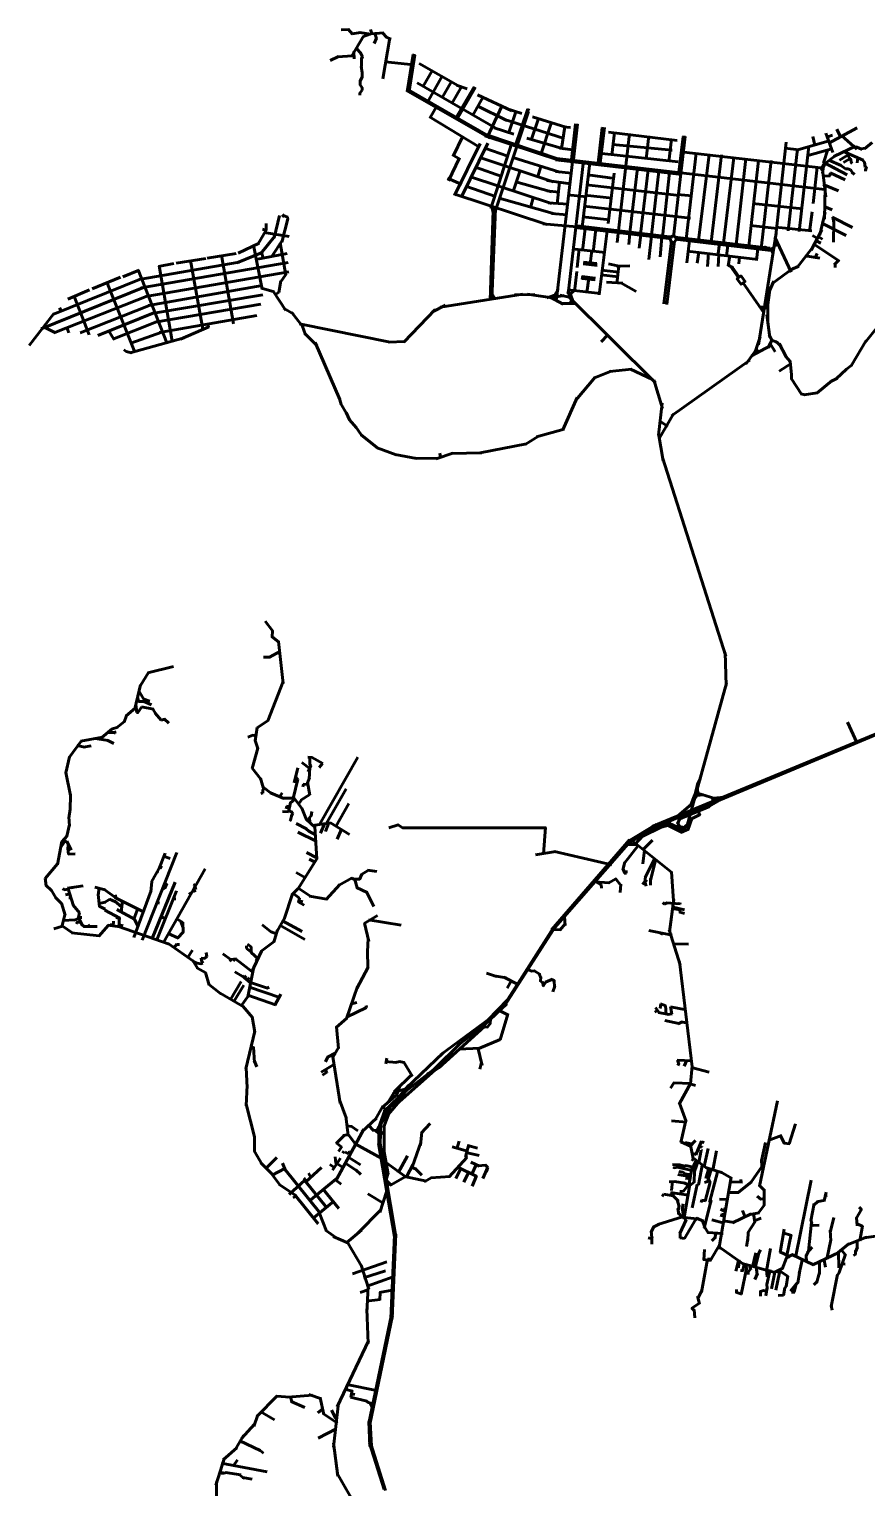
# Model space of a CAD drawing. Header units: inches. Extents: x 723419 to 759401, y 6910722 to 6968430.
# Drawn here: x 743041 to 749036, y 6952862 to 6963301 of the extents above; entities that cross this region are included whole.
import ezdxf

# ---------------------------------------------------------------- set-up
doc = ezdxf.new("R2010")
doc.units = ezdxf.units.IN
doc.header["$MEASUREMENT"] = 0
doc.layers.add('Linhas Axiais - Florianopolis', color=6, linetype='Continuous', lineweight=60)

msp = doc.modelspace()

# ---------------------------------------------------------------- linework, layer by layer
at = {"layer": 'Linhas Axiais - Florianopolis', "linetype": 'Continuous', "lineweight": 60}
for p, q in [((745327, 6963300), (745275, 6963296)), ((745324, 6963301), (745356, 6963266)), ((745347, 6963107), (745434, 6963252)), ((745353, 6963267), (745412, 6963277)), ((745405, 6963277), (745487, 6963265)), ((745433, 6963250), (745487, 6963267)), ((745484, 6963298), (745495, 6963266)), ((745485, 6963267), (745579, 6963276)), ((745516, 6963271), (745527, 6963234)), ((745571, 6963276), (745600, 6963241)), ((745414, 6963130), (745381, 6963165)), ((745510, 6963200), (745528, 6963237)), ((745572, 6962947), (745623, 6963240)), ((745596, 6963244), (745632, 6963230)), ((745196, 6963078), (745256, 6963105)), ((745251, 6963104), (745353, 6963110)), ((745365, 6963141), (745368, 6963089)), ((745427, 6963104), (745413, 6963132)), ((745420, 6963092), (745419, 6963034)), ((745420, 6963090), (745427, 6963105)), ((745590, 6963067), (745794, 6963047)), ((745790, 6963120), (745747, 6962854)), ((745802, 6963118), (745760, 6962858)), ((745784, 6963117), (745806, 6963111)), ((745832, 6963056), (746125, 6962889)), ((745410, 6962932), (745424, 6962957)), ((745418, 6963037), (745425, 6962989)), ((745424, 6962955), (745425, 6962993)), ((745761, 6962975), (745783, 6962971)), ((745859, 6962889), (745927, 6963008)), ((746000, 6962969), (745889, 6962774)), ((745407, 6962829), (745408, 6962847)), ((745408, 6962843), (745424, 6962865)), ((745410, 6962901), (745410, 6962934)), ((745425, 6962881), (745410, 6962903)), ((745424, 6962864), (745424, 6962884)), ((745742, 6962863), (746338, 6962522)), ((746341, 6962532), (745755, 6962868)), ((745817, 6962918), (746393, 6962586)), ((746064, 6962927), (745994, 6962807)), ((746138, 6962894), (746067, 6962770)), ((746091, 6962657), (746225, 6962889)), ((746099, 6962901), (746175, 6962875)), ((746236, 6962886), (746100, 6962650)), ((746214, 6962882), (746235, 6962871)), ((746249, 6962832), (746496, 6962718)), ((745962, 6962756), (745909, 6962664)), ((746174, 6962812), (746195, 6962800)), ((746291, 6962817), (746213, 6962681)), ((746248, 6962753), (746459, 6962647)), ((746426, 6962756), (746320, 6962526)), ((746567, 6962699), (746455, 6962734)), ((746610, 6962731), (746518, 6962458)), ((745906, 6962673), (746265, 6962458)), ((746615, 6962712), (746375, 6961990)), ((746437, 6962657), (746870, 6962518)), ((746472, 6962556), (746527, 6962717)), ((746605, 6962727), (746622, 6962720)), ((746686, 6962663), (746633, 6962506)), ((746643, 6962673), (746882, 6962599)), ((746780, 6962635), (746701, 6962398)), ((746920, 6962347), (746952, 6962625)), ((746075, 6962393), (746146, 6962536)), ((746303, 6962537), (746839, 6962361)), ((746839, 6962369), (746309, 6962547)), ((746368, 6962596), (746511, 6962551)), ((746544, 6962546), (746563, 6962539)), ((746603, 6962521), (746866, 6962444)), ((746874, 6962604), (746851, 6962444)), ((746915, 6962597), (746863, 6962602)), ((746934, 6962346), (746966, 6962621)), ((746937, 6962535), (746960, 6962532)), ((746946, 6962617), (746970, 6962615)), ((747142, 6962598), (747111, 6962323)), ((747158, 6962597), (747126, 6962323)), ((747162, 6962589), (747138, 6962593)), ((747188, 6962564), (747678, 6962504)), ((747231, 6962562), (747211, 6962399)), ((747337, 6962554), (747249, 6961775)), ((747475, 6962538), (747456, 6962373)), ((747653, 6961816), (747736, 6962533)), ((747722, 6962534), (747689, 6962260)), ((747739, 6962528), (747716, 6962530)), ((748650, 6962533), (748664, 6962471)), ((748742, 6962558), (748794, 6962418)), ((748790, 6962543), (748750, 6962528)), ((748968, 6962595), (748765, 6962486)), ((748821, 6962585), (748850, 6962526)), ((748857, 6962538), (748964, 6962442)), ((746269, 6962483), (746086, 6962111)), ((746133, 6962097), (746323, 6962485)), ((746303, 6962451), (746467, 6962392)), ((746495, 6962489), (746345, 6962017)), ((746839, 6962450), (746951, 6962435)), ((747117, 6962415), (747685, 6962353)), ((747154, 6962509), (747129, 6962512)), ((747216, 6962477), (747642, 6962435)), ((747639, 6962514), (747619, 6962351)), ((747706, 6962423), (748729, 6962306)), ((747815, 6962414), (747744, 6961799)), ((748460, 6962492), (748377, 6961763)), ((748550, 6962439), (748451, 6962451)), ((748540, 6962446), (748474, 6961859)), ((748542, 6962438), (748766, 6962503)), ((748621, 6962464), (748552, 6961854)), ((748785, 6962446), (748608, 6962394)), ((748757, 6962440), (748726, 6962345)), ((748800, 6962391), (748956, 6962465)), ((748870, 6962427), (749011, 6962363)), ((748927, 6962456), (748970, 6962457)), ((748960, 6962460), (749003, 6962441)), ((748991, 6962444), (749028, 6962449)), ((749075, 6962491), (749020, 6962445)), ((746042, 6962216), (746120, 6962380)), ((746072, 6962402), (746124, 6962371)), ((746235, 6962314), (746423, 6962248)), ((746266, 6962382), (746791, 6962209)), ((746502, 6962383), (746840, 6962277)), ((746680, 6962237), (746706, 6962327)), ((748735, 6962154), (746799, 6962378)), ((747709, 6962262), (746809, 6962367)), ((746931, 6962373), (746815, 6961369)), ((747009, 6962358), (746899, 6961407)), ((747053, 6962346), (746998, 6961884)), ((747831, 6961790), (747908, 6962404)), ((747995, 6962403), (747922, 6961778)), ((748011, 6961769), (748084, 6962382)), ((748102, 6961757), (748170, 6962377)), ((748261, 6962361), (748192, 6961748)), ((748352, 6962361), (748280, 6961729)), ((748651, 6962055), (748681, 6962315)), ((748703, 6962311), (748720, 6962292)), ((748733, 6962339), (748710, 6962307)), ((748719, 6962325), (748822, 6962405)), ((748720, 6962268), (748727, 6962322)), ((748741, 6962344), (748722, 6962309)), ((748723, 6962349), (748895, 6962260)), ((748764, 6962364), (748852, 6962326)), ((748796, 6962323), (748790, 6962309)), ((748841, 6962363), (748915, 6962409)), ((748847, 6962329), (748884, 6962301)), ((748869, 6962348), (748921, 6962378)), ((748897, 6962400), (748920, 6962372)), ((748919, 6962375), (748927, 6962342)), ((748926, 6962346), (748932, 6962339)), ((748973, 6962382), (748967, 6962344)), ((749006, 6962367), (749021, 6962344)), ((749019, 6962349), (749024, 6962315)), ((749020, 6962330), (749034, 6962309)), ((749033, 6962316), (749026, 6962291)), ((746036, 6962236), (746138, 6962191)), ((746200, 6962244), (746779, 6962055)), ((746505, 6962140), (746555, 6962289)), ((746523, 6962210), (746780, 6962138)), ((746745, 6962219), (746915, 6962195)), ((746809, 6962283), (746924, 6962271)), ((746837, 6962210), (746819, 6962048)), ((747039, 6962259), (747232, 6962233)), ((747185, 6961911), (747227, 6962270)), ((747395, 6962306), (747341, 6961846)), ((747471, 6962295), (747417, 6961835)), ((747548, 6962286), (747495, 6961828)), ((747625, 6962276), (747575, 6961814)), ((748719, 6962298), (748744, 6962102)), ((748722, 6962250), (748773, 6962252)), ((748777, 6962273), (748768, 6962250)), ((748882, 6962224), (748773, 6962273)), ((748903, 6962302), (748883, 6962301)), ((748920, 6962294), (748901, 6962302)), ((748919, 6962296), (748933, 6962274)), ((748948, 6962262), (748930, 6962277)), ((749027, 6962301), (749027, 6962285)), ((746080, 6962122), (746747, 6961903)), ((746166, 6962177), (746378, 6962104)), ((746628, 6962023), (746650, 6962103)), ((746832, 6962136), (746746, 6962145)), ((746896, 6962116), (747031, 6962101)), ((747214, 6962092), (747018, 6962113)), ((747030, 6962187), (747694, 6962110)), ((747681, 6962119), (747785, 6962108)), ((748724, 6962190), (748834, 6962144)), ((748739, 6962174), (748734, 6961941)), ((746340, 6961361), (746363, 6962007)), ((746349, 6962039), (746368, 6961958)), ((746353, 6961364), (746379, 6962019)), ((746406, 6962091), (746802, 6961979)), ((746755, 6962059), (746899, 6962050)), ((747010, 6962034), (747774, 6961950)), ((748220, 6962054), (748575, 6962015)), ((748732, 6962032), (748788, 6962008)), ((744738, 6961911), (744738, 6961862)), ((744833, 6961967), (744795, 6961809)), ((744893, 6961945), (744850, 6961777)), ((744868, 6961976), (744853, 6961958)), ((744858, 6961967), (744892, 6961957)), ((744890, 6961959), (744893, 6961940)), ((746717, 6961909), (746960, 6961887)), ((746779, 6961983), (746892, 6961973)), ((747646, 6961814), (746947, 6961897)), ((747023, 6961895), (747001, 6961714)), ((747004, 6961959), (747194, 6961938)), ((748204, 6961896), (748394, 6961874)), ((748644, 6961993), (748627, 6961851)), ((748739, 6961991), (748701, 6961830)), ((748889, 6961825), (748714, 6961913)), ((748788, 6961957), (748933, 6961883)), ((748792, 6961958), (748801, 6961919)), ((748798, 6961776), (748799, 6961928)), ((744680, 6961765), (744739, 6961867)), ((744800, 6961820), (744700, 6961695)), ((744710, 6961871), (744737, 6961860)), ((744723, 6961847), (744901, 6961818)), ((744858, 6961799), (744775, 6961673)), ((746944, 6961882), (747638, 6961802)), ((747097, 6961871), (747078, 6961706)), ((747179, 6961859), (747121, 6961399)), ((747332, 6961760), (747341, 6961842)), ((747406, 6961733), (747418, 6961831)), ((747446, 6961843), (747443, 6961819)), ((747475, 6961654), (747495, 6961822)), ((747556, 6961672), (747570, 6961813)), ((747626, 6961800), (747638, 6961818)), ((747627, 6961805), (747639, 6961774)), ((747628, 6961812), (747658, 6961825)), ((747652, 6961826), (747672, 6961808)), ((747656, 6961773), (747674, 6961799)), ((747662, 6961798), (748369, 6961715)), ((747663, 6961812), (748344, 6961735)), ((747667, 6961818), (747673, 6961791)), ((747766, 6961789), (747748, 6961630)), ((747871, 6961792), (747869, 6961770)), ((748388, 6961841), (748260, 6961042)), ((748377, 6961812), (748495, 6961563)), ((748642, 6961858), (748383, 6961885)), ((748714, 6961865), (748639, 6961721)), ((748648, 6961826), (748687, 6961802)), ((748672, 6961790), (748706, 6961771)), ((748718, 6961799), (748686, 6961818)), ((744316, 6961663), (744522, 6961697)), ((744418, 6961685), (744503, 6961192)), ((744709, 6961702), (744528, 6961629)), ((744536, 6961698), (744687, 6961770)), ((744647, 6961755), (744709, 6961441)), ((744888, 6961695), (744663, 6961654)), ((744705, 6961709), (744715, 6961661)), ((744838, 6961773), (744878, 6961542)), ((746927, 6961730), (747164, 6961702)), ((746962, 6961596), (746978, 6961732)), ((747069, 6961717), (747057, 6961623)), ((747638, 6961786), (747584, 6961335)), ((747659, 6961784), (747604, 6961330)), ((747634, 6961778), (747663, 6961775)), ((747752, 6961712), (748255, 6961652)), ((747834, 6961706), (747823, 6961626)), ((747904, 6961700), (747895, 6961602)), ((747969, 6961680), (747981, 6961764)), ((747978, 6961690), (747972, 6961604)), ((748033, 6961674), (748041, 6961757)), ((748141, 6961762), (748138, 6961738)), ((748246, 6961646), (748257, 6961732)), ((748305, 6961743), (748375, 6961716)), ((748320, 6961742), (748316, 6961716)), ((748347, 6961724), (748377, 6961746)), ((748348, 6961722), (748366, 6961696)), ((748371, 6961754), (748406, 6961759)), ((748659, 6961754), (748536, 6961594)), ((748656, 6961763), (748841, 6961641)), ((748681, 6961696), (748665, 6961662)), ((743821, 6961580), (744027, 6961057)), ((744545, 6961634), (743829, 6961511)), ((744895, 6961631), (743842, 6961450)), ((744077, 6961624), (743967, 6961603)), ((743972, 6961608), (744064, 6961068)), ((744092, 6961626), (744306, 6961660)), ((744195, 6961647), (744283, 6961155)), ((747006, 6961623), (747107, 6961611)), ((747009, 6961634), (747104, 6961624)), ((747019, 6961639), (747017, 6961615)), ((747096, 6961629), (747093, 6961605)), ((747187, 6961623), (747274, 6961602)), ((747341, 6961608), (747245, 6961605)), ((747262, 6961611), (747246, 6961480)), ((748044, 6961612), (748079, 6961593)), ((748056, 6961682), (748045, 6961606)), ((748119, 6961520), (748059, 6961607)), ((748126, 6961525), (748070, 6961602)), ((748125, 6961672), (748121, 6961622)), ((748509, 6961590), (748357, 6961480)), ((748491, 6961580), (748550, 6961605)), ((748700, 6961663), (748594, 6961680)), ((748837, 6961649), (748803, 6961614)), ((748809, 6961624), (748809, 6961595)), ((743211, 6961260), (743842, 6961514)), ((743695, 6961527), (743491, 6961444)), ((743596, 6961491), (743798, 6960991)), ((743711, 6961530), (743828, 6961576)), ((744900, 6961565), (743876, 6961389)), ((744843, 6961500), (744828, 6961417)), ((744878, 6961545), (744839, 6961492)), ((746961, 6961566), (746944, 6961421)), ((746996, 6961517), (747089, 6961507)), ((746997, 6961532), (747089, 6961520)), ((747000, 6961510), (747004, 6961537)), ((747033, 6961416), (747047, 6961519)), ((747082, 6961500), (747085, 6961528)), ((747133, 6961543), (747259, 6961530)), ((747137, 6961577), (747261, 6961562)), ((747173, 6961490), (747289, 6961483)), ((747386, 6961425), (747275, 6961487)), ((747605, 6961572), (747641, 6961565)), ((748095, 6961550), (748105, 6961558)), ((748104, 6961513), (748139, 6961538)), ((748106, 6961518), (748140, 6961471)), ((748134, 6961538), (748168, 6961490)), ((748134, 6961473), (748167, 6961497)), ((748148, 6961488), (748301, 6961268)), ((748337, 6961424), (748370, 6961497)), ((743126, 6961157), (743863, 6961455)), ((743226, 6961130), (743890, 6961393)), ((743472, 6961437), (743319, 6961368)), ((743361, 6961396), (743471, 6961114)), ((744709, 6961468), (743895, 6961324)), ((744714, 6961399), (743920, 6961267)), ((744794, 6961422), (744704, 6961447)), ((744788, 6961427), (744878, 6961288)), ((744829, 6961419), (744801, 6961401)), ((745984, 6961313), (746575, 6961406)), ((746336, 6961409), (746361, 6961409)), ((746351, 6961415), (746377, 6961368)), ((746514, 6961401), (746661, 6961403)), ((746785, 6961379), (746606, 6961406)), ((746815, 6961402), (746747, 6961378)), ((746768, 6961378), (746871, 6961396)), ((746771, 6961384), (746863, 6961333)), ((746796, 6961389), (746830, 6961442)), ((746840, 6961397), (746909, 6961383)), ((747130, 6961410), (746896, 6961436)), ((746896, 6961423), (746919, 6961365)), ((746896, 6961392), (747524, 6960771)), ((746943, 6961433), (746909, 6961399)), ((746914, 6961411), (746938, 6961344)), ((748323, 6961296), (748344, 6961455)), ((743041, 6961037), (743221, 6961269)), ((743259, 6961306), (743273, 6961282)), ((743405, 6961129), (743906, 6961327)), ((743533, 6961110), (743934, 6961271)), ((744699, 6961334), (743942, 6961204)), ((744862, 6961304), (744935, 6961262)), ((744919, 6961275), (745002, 6961168)), ((745948, 6961296), (745723, 6961062)), ((745927, 6961279), (746020, 6961326)), ((746850, 6961337), (746955, 6961338)), ((746907, 6961333), (746927, 6961366)), ((747579, 6961352), (747615, 6961348)), ((748268, 6961312), (748334, 6961312)), ((748327, 6961193), (748327, 6961355)), ((743149, 6961169), (743229, 6961129)), ((743310, 6961167), (743324, 6961129)), ((743641, 6961084), (743953, 6961207)), ((744671, 6961253), (743974, 6961130)), ((744125, 6961084), (744327, 6961170)), ((744320, 6961197), (744325, 6961166)), ((745624, 6961061), (744977, 6961192)), ((744995, 6961181), (745018, 6961114)), ((748343, 6961095), (748320, 6961260)), ((749021, 6961057), (749182, 6961256)), ((743608, 6961144), (743647, 6961082)), ((743764, 6960986), (744151, 6961093)), ((743768, 6961054), (743991, 6961134)), ((745012, 6961125), (745103, 6961034)), ((745264, 6960650), (745088, 6961058)), ((745733, 6961067), (745610, 6961062)), ((747136, 6961063), (747180, 6961111)), ((748234, 6960986), (748273, 6961099)), ((748358, 6961080), (748331, 6961020)), ((748337, 6961115), (748358, 6961070)), ((748381, 6960993), (748339, 6961059)), ((748350, 6961078), (748399, 6961059)), ((748386, 6961067), (748423, 6961033)), ((748925, 6960893), (749031, 6961073)), ((743719, 6961007), (743740, 6960992)), ((743736, 6960994), (743773, 6960986)), ((748170, 6960903), (748244, 6961007)), ((748345, 6961035), (748210, 6960963)), ((748241, 6961019), (748264, 6960987)), ((748409, 6961051), (748459, 6960956)), ((748455, 6960962), (748490, 6960921)), ((747086, 6960807), (747206, 6960854)), ((747195, 6960851), (747355, 6960868)), ((747344, 6960869), (747503, 6960795)), ((747638, 6960535), (748199, 6960933)), ((748410, 6960854), (748494, 6960908)), ((748488, 6960925), (748497, 6960827)), ((748816, 6960798), (748891, 6960869)), ((748931, 6960899), (748881, 6960860)), ((746953, 6960646), (747092, 6960811)), ((747513, 6960791), (747573, 6960586)), ((748496, 6960798), (748568, 6960689)), ((748497, 6960834), (748497, 6960794)), ((748679, 6960697), (748789, 6960787)), ((748783, 6960783), (748826, 6960804)), ((745259, 6960666), (745273, 6960615)), ((746860, 6960433), (746963, 6960666)), ((748565, 6960691), (748595, 6960684)), ((748585, 6960685), (748684, 6960699)), ((745270, 6960625), (745319, 6960539)), ((745310, 6960557), (745333, 6960506)), ((747546, 6960397), (747572, 6960624)), ((747653, 6960549), (747548, 6960367)), ((745331, 6960509), (745384, 6960449)), ((745377, 6960458), (745420, 6960395)), ((746673, 6960384), (746870, 6960438)), ((747553, 6960499), (747612, 6960459)), ((745417, 6960399), (745539, 6960300)), ((746269, 6960269), (746600, 6960333)), ((746590, 6960330), (746686, 6960389)), ((747545, 6960408), (747579, 6960213)), ((745531, 6960304), (745668, 6960256)), ((745660, 6960258), (745813, 6960230)), ((745805, 6960231), (745962, 6960228)), ((746074, 6960266), (745953, 6960227)), ((745980, 6960267), (745986, 6960236)), ((746062, 6960264), (746281, 6960270)), ((747574, 6960237), (748027, 6958814)), ((744729, 6959065), (744784, 6958992)), ((744783, 6958998), (744780, 6958950)), ((744778, 6958954), (744828, 6958914)), ((744826, 6958918), (744858, 6958619)), ((744719, 6958808), (744767, 6958808)), ((744761, 6958807), (744841, 6958850)), ((748022, 6958840), (748030, 6958605)), ((743894, 6958697), (743837, 6958604)), ((744075, 6958740), (743891, 6958695)), ((743839, 6958608), (743798, 6958438)), ((743859, 6958508), (743826, 6958565)), ((744859, 6958632), (744750, 6958351)), ((748032, 6958620), (747746, 6957585)), ((743812, 6958411), (743804, 6958466)), ((743816, 6958522), (743825, 6958485)), ((743847, 6958452), (743820, 6958411)), ((743868, 6958489), (743823, 6958489)), ((743931, 6958434), (743844, 6958451)), ((743904, 6958492), (743856, 6958510)), ((743917, 6958465), (743861, 6958490)), ((743723, 6958346), (743667, 6958301)), ((743738, 6958390), (743721, 6958342)), ((743800, 6958441), (743736, 6958388)), ((743823, 6958412), (743810, 6958412)), ((743927, 6958438), (743948, 6958399)), ((743986, 6958356), (743943, 6958406)), ((744011, 6958363), (743985, 6958357)), ((744041, 6958335), (744007, 6958365)), ((744753, 6958355), (744672, 6958301)), ((748898, 6958343), (748965, 6958197)), ((743635, 6958294), (743560, 6958232)), ((743655, 6958269), (743601, 6958268)), ((743676, 6958307), (743630, 6958291)), ((743658, 6958261), (743648, 6958270)), ((743664, 6958273), (743649, 6958268)), ((744605, 6958235), (744641, 6958249)), ((744638, 6958249), (744665, 6958243)), ((744673, 6958303), (744658, 6958209)), ((749128, 6958262), (747473, 6957571)), ((749098, 6958255), (747501, 6957596)), ((743413, 6958207), (743327, 6958090)), ((743383, 6958175), (743439, 6958163)), ((743567, 6958235), (743410, 6958206)), ((743431, 6958163), (743484, 6958173)), ((743606, 6958211), (743514, 6958226)), ((743600, 6958213), (743647, 6958188)), ((744678, 6958156), (744637, 6958010)), ((744658, 6958211), (744678, 6958154)), ((743329, 6958093), (743303, 6957980)), ((744993, 6958054), (745053, 6958008)), ((745067, 6958090), (745036, 6958092)), ((745056, 6958031), (745039, 6957987)), ((745050, 6958093), (745050, 6958037)), ((745050, 6958041), (745056, 6958028)), ((745143, 6958046), (745062, 6958092)), ((745117, 6958018), (745141, 6958047)), ((745394, 6958091), (745118, 6957609)), ((743303, 6957982), (743338, 6957816)), ((744636, 6958012), (744700, 6957935)), ((744686, 6957941), (744694, 6957944)), ((744697, 6957941), (744717, 6957875)), ((744964, 6957935), (744930, 6957796)), ((744964, 6958014), (744938, 6957908)), ((744948, 6957955), (744965, 6957932)), ((745047, 6957943), (745032, 6957907)), ((745050, 6958018), (745045, 6957935)), ((747822, 6957893), (747847, 6957942)), ((743336, 6957826), (743334, 6957709)), ((744698, 6957832), (744714, 6957836)), ((744713, 6957853), (744722, 6957876)), ((744713, 6957834), (744713, 6957857)), ((744714, 6957878), (744778, 6957830)), ((744768, 6957836), (744863, 6957796)), ((744851, 6957836), (744833, 6957806)), ((745049, 6957823), (744985, 6957783)), ((744999, 6957878), (745004, 6957898)), ((745002, 6957897), (745037, 6957895)), ((745033, 6957912), (745049, 6957819)), ((745309, 6957865), (745167, 6957614)), ((747775, 6957746), (747806, 6957823)), ((747802, 6957810), (747826, 6957903)), ((747804, 6957825), (747832, 6957834)), ((747818, 6957816), (747870, 6957822)), ((747822, 6957866), (747830, 6957828)), ((747824, 6957833), (747948, 6957796)), ((743334, 6957719), (743325, 6957654)), ((744854, 6957798), (744939, 6957798)), ((744886, 6957741), (744881, 6957722)), ((744884, 6957741), (744908, 6957739)), ((744896, 6957698), (744911, 6957767)), ((744944, 6957792), (744909, 6957763)), ((744937, 6957799), (744996, 6957722)), ((744990, 6957787), (744968, 6957755)), ((744992, 6957727), (745027, 6957643)), ((745328, 6957759), (745237, 6957595)), ((747681, 6957669), (747781, 6957755)), ((747687, 6957645), (747911, 6957739)), ((747800, 6957789), (747822, 6957818)), ((747893, 6957730), (747996, 6957791)), ((747932, 6957803), (747934, 6957773)), ((747938, 6957797), (748013, 6957804)), ((743325, 6957664), (743330, 6957601)), ((744855, 6957702), (744897, 6957699)), ((744896, 6957707), (744919, 6957701)), ((744914, 6957643), (744906, 6957633)), ((744921, 6957678), (744912, 6957640)), ((744916, 6957703), (744929, 6957689)), ((744929, 6957691), (744918, 6957672)), ((744952, 6957616), (745027, 6957578)), ((745024, 6957648), (745088, 6957589)), ((745063, 6957678), (745044, 6957655)), ((745045, 6957660), (745052, 6957619)), ((745065, 6957703), (745060, 6957672)), ((745201, 6957621), (745069, 6957603)), ((745125, 6957548), (745156, 6957620)), ((745161, 6957560), (745187, 6957622)), ((745333, 6957539), (745198, 6957622)), ((747630, 6957621), (747544, 6957602)), ((747717, 6957573), (747619, 6957620)), ((747698, 6957653), (747681, 6957615)), ((747681, 6957624), (747699, 6957591)), ((747787, 6957658), (747754, 6957569)), ((747843, 6957681), (747781, 6957651)), ((747828, 6957707), (747841, 6957676)), ((743312, 6957528), (743274, 6957486)), ((743329, 6957610), (743311, 6957526)), ((744965, 6957555), (745095, 6957489)), ((745022, 6957582), (745045, 6957559)), ((745042, 6957561), (745091, 6957536)), ((745086, 6957594), (745099, 6957361)), ((745245, 6957505), (745277, 6957575)), ((745616, 6957585), (745681, 6957608)), ((745677, 6957609), (745719, 6957583)), ((745713, 6957585), (746741, 6957585)), ((746736, 6957587), (746722, 6957400)), ((747488, 6957579), (747313, 6957459)), ((747531, 6957611), (747320, 6957485)), ((747439, 6957532), (747377, 6957467)), ((747568, 6957592), (747428, 6957524)), ((747549, 6957585), (747620, 6957605)), ((747715, 6957552), (747610, 6957605)), ((747692, 6957594), (747729, 6957588)), ((747761, 6957576), (747705, 6957552)), ((747749, 6957595), (747708, 6957572)), ((747722, 6957584), (747754, 6957611)), ((743275, 6957488), (743243, 6957324)), ((743294, 6957486), (743264, 6957439)), ((743311, 6957489), (743291, 6957485)), ((743341, 6957426), (743310, 6957490)), ((743319, 6957428), (743321, 6957472)), ((743319, 6957438), (743323, 6957394)), ((743851, 6956782), (744099, 6957409)), ((744015, 6957404), (743968, 6957290)), ((745026, 6957410), (745100, 6957370)), ((746665, 6957392), (746811, 6957417)), ((747337, 6957499), (746780, 6956856)), ((746800, 6957417), (747211, 6957320)), ((747327, 6957472), (746804, 6956873)), ((747403, 6957461), (747300, 6957331)), ((747317, 6957466), (747395, 6957466)), ((747640, 6957265), (747355, 6957494)), ((747432, 6957427), (747503, 6957497)), ((747445, 6957426), (747432, 6957328)), ((743245, 6957329), (743155, 6957224)), ((743370, 6957400), (743321, 6957396)), ((743978, 6957309), (743917, 6957200)), ((743992, 6957299), (743971, 6957308)), ((743992, 6957324), (743979, 6957330)), ((743996, 6957334), (743984, 6957339)), ((744050, 6957366), (744003, 6957383)), ((745099, 6957364), (744963, 6957147)), ((745046, 6957362), (745087, 6957341)), ((747305, 6957341), (747291, 6957286)), ((747519, 6957368), (747450, 6957229)), ((747525, 6957361), (747488, 6957210)), ((743156, 6957226), (743162, 6957171)), ((743918, 6957202), (743911, 6957127)), ((743922, 6956793), (744086, 6957196)), ((743968, 6957270), (743955, 6957276)), ((744301, 6957293), (744003, 6956765)), ((744013, 6957194), (744024, 6957179)), ((744953, 6957266), (745020, 6957228)), ((745256, 6957172), (745352, 6957227)), ((745350, 6957226), (745375, 6957214)), ((745408, 6957219), (745365, 6957218)), ((745373, 6957216), (745388, 6957155)), ((745421, 6957255), (745406, 6957217)), ((745469, 6957283), (745419, 6957252)), ((745463, 6957283), (745529, 6957274)), ((747198, 6957192), (747085, 6957199)), ((747096, 6957200), (747136, 6957178)), ((747244, 6957224), (747185, 6957189)), ((747279, 6957171), (747237, 6957224)), ((747290, 6957295), (747304, 6957260)), ((747300, 6957262), (747316, 6957262)), ((747313, 6957280), (747313, 6957260)), ((747453, 6957212), (747430, 6957180)), ((747451, 6957238), (747447, 6957192)), ((747447, 6957200), (747457, 6957168)), ((747448, 6957210), (747462, 6957198)), ((747489, 6957175), (747489, 6957224)), ((747653, 6957062), (747639, 6957271)), ((743160, 6957175), (743202, 6957138)), ((743199, 6957142), (743233, 6957084)), ((743282, 6957152), (743292, 6957142)), ((743322, 6957147), (743290, 6957143)), ((743302, 6957106), (743334, 6957113)), ((743427, 6957171), (743316, 6957153)), ((743317, 6957157), (743359, 6957027)), ((743354, 6957161), (743357, 6957148)), ((743512, 6957161), (743584, 6957142)), ((743541, 6957155), (743535, 6957104)), ((743535, 6957109), (743544, 6957021)), ((743575, 6957146), (743661, 6957084)), ((743656, 6957105), (743664, 6957081)), ((743790, 6956800), (743914, 6957138)), ((743955, 6956784), (744095, 6957134)), ((744015, 6957156), (743992, 6957142)), ((744026, 6957187), (744013, 6957154)), ((744187, 6957122), (744197, 6957105)), ((744242, 6957157), (744215, 6957146)), ((744216, 6957155), (744225, 6957155)), ((744230, 6957125), (744217, 6957148)), ((744218, 6957183), (744234, 6957171)), ((744925, 6957114), (744865, 6956931)), ((744967, 6957151), (744920, 6957107)), ((744976, 6957083), (744929, 6957118)), ((744964, 6957156), (745057, 6957093)), ((745048, 6957096), (745172, 6957074)), ((745166, 6957073), (745265, 6957179)), ((745385, 6957159), (745461, 6957123)), ((745455, 6957127), (745509, 6957023)), ((747135, 6957181), (747137, 6957153)), ((747272, 6957123), (747276, 6957182)), ((743230, 6957088), (743273, 6957044)), ((743272, 6957046), (743298, 6956960)), ((743324, 6957084), (743343, 6957085)), ((743356, 6957033), (743402, 6956977)), ((743540, 6957045), (743587, 6957053)), ((743586, 6957003), (743542, 6957025)), ((743580, 6957051), (743619, 6957076)), ((743582, 6956996), (743691, 6956938)), ((743617, 6957076), (743660, 6957057)), ((743654, 6957060), (743705, 6957018)), ((743860, 6956985), (743655, 6957088)), ((743668, 6957000), (743796, 6956933)), ((743708, 6957064), (743700, 6956980)), ((743819, 6957008), (743791, 6956933)), ((743956, 6957053), (743974, 6957047)), ((744056, 6957017), (744048, 6957020)), ((744091, 6957077), (744071, 6957076)), ((745009, 6957032), (744966, 6957056)), ((744975, 6957085), (744968, 6957052)), ((744969, 6957066), (744999, 6957056)), ((747576, 6957051), (747588, 6957040)), ((747607, 6957049), (747585, 6957040)), ((747700, 6957042), (747600, 6957048)), ((747624, 6956841), (747654, 6957076)), ((747731, 6956998), (747640, 6957020)), ((747700, 6956998), (747640, 6957009)), ((747700, 6957052), (747697, 6957040)), ((747697, 6957001), (747701, 6956976)), ((743217, 6956863), (743279, 6956881)), ((743297, 6956963), (743276, 6956878)), ((743277, 6956885), (743354, 6956831)), ((743367, 6956926), (743285, 6956923)), ((743394, 6956935), (743361, 6956925)), ((743384, 6956911), (743378, 6956898)), ((743381, 6956911), (743413, 6956908)), ((743402, 6956979), (743392, 6956933)), ((743392, 6956948), (743421, 6956888)), ((743417, 6956943), (743392, 6956943)), ((743418, 6956893), (743437, 6956878)), ((743476, 6956892), (743458, 6956879)), ((743540, 6956811), (743609, 6956890)), ((743605, 6956889), (743692, 6956878)), ((743630, 6956901), (743630, 6956884)), ((743645, 6956918), (743642, 6956882)), ((743664, 6956946), (743688, 6956934)), ((743688, 6956943), (743683, 6956877)), ((743707, 6956895), (743697, 6956872)), ((743793, 6956935), (743821, 6956879)), ((743984, 6956951), (744018, 6956934)), ((744093, 6956936), (744142, 6956908)), ((744124, 6956920), (744144, 6956869)), ((744140, 6956911), (744144, 6956839)), ((744708, 6956892), (744779, 6956837)), ((744868, 6956938), (744815, 6956846)), ((745014, 6956787), (744836, 6956889)), ((744995, 6956843), (744855, 6956920)), ((745535, 6956958), (745439, 6956902)), ((745440, 6956904), (745471, 6956771)), ((745704, 6956890), (745469, 6956926)), ((746814, 6956887), (746446, 6956315)), ((746879, 6956900), (746840, 6956853)), ((746872, 6956952), (746877, 6956887)), ((747731, 6956973), (747697, 6956981)), ((743343, 6956834), (743543, 6956812)), ((743527, 6956880), (743432, 6956880)), ((743681, 6956880), (744043, 6956754)), ((744037, 6956830), (744109, 6956795)), ((744145, 6956842), (744103, 6956795)), ((744772, 6956841), (744812, 6956827)), ((744819, 6956855), (744792, 6956768)), ((745467, 6956793), (745463, 6956701)), ((746793, 6956873), (746450, 6956334)), ((746791, 6956856), (746849, 6956858)), ((747475, 6956850), (747644, 6956817)), ((747563, 6956819), (747568, 6956833)), ((747701, 6956605), (747622, 6956855)), ((744036, 6956757), (744219, 6956629)), ((744099, 6956752), (744076, 6956727)), ((744117, 6956750), (744098, 6956751)), ((744211, 6956710), (744174, 6956655)), ((744307, 6956694), (744312, 6956663)), ((744426, 6956685), (744486, 6956642)), ((744596, 6956742), (744596, 6956721)), ((744596, 6956722), (744636, 6956691)), ((744604, 6956753), (744632, 6956731)), ((744631, 6956733), (744629, 6956696)), ((744631, 6956694), (744679, 6956647)), ((744703, 6956704), (744633, 6956551)), ((744795, 6956773), (744700, 6956701)), ((745463, 6956705), (745466, 6956584)), ((747761, 6956752), (747647, 6956756)), ((744213, 6956636), (744245, 6956581)), ((744215, 6956630), (744246, 6956615)), ((744273, 6956613), (744240, 6956616)), ((744242, 6956583), (744306, 6956548)), ((744284, 6956618), (744270, 6956613)), ((744298, 6956651), (744273, 6956654)), ((744273, 6956654), (744275, 6956633)), ((744274, 6956635), (744283, 6956616)), ((744312, 6956665), (744296, 6956651)), ((744486, 6956644), (744477, 6956628)), ((744480, 6956643), (744525, 6956647)), ((744515, 6956648), (744500, 6956633)), ((744518, 6956648), (744644, 6956551)), ((744649, 6956591), (744605, 6956376)), ((744661, 6956649), (744675, 6956640)), ((745468, 6956588), (745386, 6956436)), ((746607, 6956572), (746638, 6956559)), ((747786, 6955875), (747696, 6956630)), ((744304, 6956550), (744329, 6956460)), ((744323, 6956470), (744414, 6956398)), ((744558, 6956485), (744481, 6956357)), ((744514, 6956555), (744578, 6956518)), ((744566, 6956526), (744628, 6956474)), ((744593, 6956527), (744580, 6956511)), ((744615, 6956515), (744602, 6956493)), ((744746, 6956439), (744625, 6956479)), ((746315, 6956545), (746385, 6956522)), ((746368, 6956526), (746456, 6956513)), ((746439, 6956516), (746537, 6956467)), ((746493, 6956492), (746462, 6956439)), ((746633, 6956559), (746659, 6956563)), ((746654, 6956565), (746699, 6956537)), ((746692, 6956543), (746704, 6956510)), ((746697, 6956493), (746719, 6956475)), ((746703, 6956520), (746700, 6956487)), ((746714, 6956485), (746723, 6956451)), ((746718, 6956451), (746742, 6956485)), ((746736, 6956480), (746787, 6956502)), ((746781, 6956501), (746800, 6956490)), ((746798, 6956495), (746801, 6956442)), ((744407, 6956402), (744580, 6956303)), ((744578, 6956459), (744507, 6956343)), ((744608, 6956382), (744559, 6956312)), ((744805, 6956320), (744606, 6956387)), ((744834, 6956372), (744617, 6956446)), ((744759, 6956446), (744742, 6956439)), ((744842, 6956396), (744800, 6956317)), ((745392, 6956449), (745313, 6956220)), ((746804, 6956452), (746789, 6956412)), ((744571, 6956309), (744640, 6956229)), ((745456, 6956299), (745313, 6956230)), ((745387, 6956335), (745347, 6956326)), ((745452, 6956314), (745455, 6956298)), ((746459, 6956327), (746299, 6956176)), ((746467, 6956357), (746323, 6956208)), ((746405, 6956279), (746471, 6956246)), ((747539, 6956281), (747520, 6956266)), ((747524, 6956299), (747550, 6956261)), ((747620, 6956249), (747545, 6956264)), ((747556, 6956292), (747562, 6956327)), ((747560, 6956327), (747598, 6956311)), ((747595, 6956315), (747601, 6956249)), ((747643, 6956255), (747610, 6956249)), ((747631, 6956307), (747640, 6956253)), ((747631, 6956305), (747743, 6956282)), ((744637, 6956234), (744657, 6956124)), ((745315, 6956224), (745239, 6956156)), ((745240, 6956161), (745255, 6956007)), ((746301, 6956163), (745974, 6955867)), ((746337, 6956220), (745984, 6955960)), ((746322, 6956195), (746106, 6956025)), ((746272, 6956161), (746323, 6956158)), ((746316, 6956155), (746343, 6956187)), ((746340, 6956180), (746342, 6956218)), ((746412, 6956069), (746468, 6956253)), ((747590, 6956206), (747691, 6956185)), ((747715, 6956197), (747685, 6956184)), ((747754, 6956188), (747707, 6956196)), ((744657, 6956131), (744592, 6955861)), ((746259, 6956007), (746413, 6956071)), ((744627, 6956019), (744651, 6956012)), ((744646, 6956016), (744654, 6955906)), ((745178, 6955946), (745161, 6955911)), ((745236, 6955976), (745176, 6955944)), ((745255, 6956013), (745214, 6955941)), ((745215, 6955947), (745268, 6955614)), ((746004, 6955976), (745739, 6955723)), ((746128, 6956044), (745937, 6955857)), ((746116, 6956002), (746267, 6956008)), ((746283, 6955885), (746252, 6956013)), ((744593, 6955871), (744602, 6955724)), ((744670, 6955875), (744651, 6955920)), ((745130, 6955836), (745226, 6955894)), ((745161, 6955857), (745171, 6955833)), ((745590, 6955913), (745669, 6955906)), ((745601, 6955936), (745593, 6955897)), ((745659, 6955906), (745698, 6955914)), ((745945, 6955851), (745671, 6955609)), ((745689, 6955913), (745726, 6955905)), ((745723, 6955908), (745784, 6955807)), ((745953, 6955871), (745736, 6955701)), ((745988, 6955877), (745931, 6955840)), ((746266, 6955858), (746279, 6955907)), ((747678, 6955922), (747786, 6955918)), ((747682, 6955924), (747691, 6955893)), ((747683, 6955885), (747690, 6955898)), ((747730, 6955880), (747747, 6955923)), ((747774, 6955754), (747786, 6955882)), ((747908, 6955836), (747781, 6955871)), ((744601, 6955744), (744595, 6955595)), ((745172, 6955837), (745141, 6955815)), ((745783, 6955822), (745654, 6955695)), ((745693, 6955736), (745667, 6955663)), ((745757, 6955741), (745671, 6955640)), ((745899, 6955830), (745835, 6955753)), ((747632, 6955722), (747657, 6955764)), ((747650, 6955761), (747781, 6955757)), ((747776, 6955760), (747694, 6955607)), ((747810, 6955741), (747769, 6955754)), ((745263, 6955639), (745311, 6955511)), ((745677, 6955680), (745567, 6955585)), ((745687, 6955657), (745579, 6955555)), ((745693, 6955632), (745610, 6955534)), ((745659, 6955702), (745611, 6955622)), ((745645, 6955683), (745675, 6955702)), ((745748, 6955712), (745650, 6955609)), ((745664, 6955697), (745740, 6955717)), ((748267, 6955022), (748397, 6955632)), ((744594, 6955608), (744654, 6955374)), ((745573, 6955593), (745518, 6955496)), ((745589, 6955569), (745541, 6955437)), ((745629, 6955596), (745554, 6955457)), ((745563, 6955591), (745632, 6955547)), ((745617, 6955545), (745580, 6955446)), ((745664, 6955622), (745619, 6955585)), ((747743, 6955485), (747696, 6955614)), ((745436, 6955428), (745244, 6955074)), ((745307, 6955523), (745325, 6955384)), ((745313, 6955452), (745353, 6955449)), ((745346, 6955451), (745394, 6955416)), ((745528, 6955508), (745421, 6955410)), ((745467, 6955461), (745507, 6955417)), ((745501, 6955419), (745534, 6955423)), ((745512, 6955423), (745546, 6955396)), ((745544, 6955445), (745531, 6955421)), ((745543, 6955448), (745544, 6955307)), ((745559, 6955474), (745553, 6955325)), ((745582, 6955259), (745583, 6955461)), ((745847, 6955400), (745912, 6955469)), ((747639, 6955489), (747745, 6955480)), ((747706, 6955334), (747742, 6955492)), ((748481, 6955324), (748526, 6955466)), ((744653, 6955378), (744653, 6955270)), ((745238, 6955327), (745297, 6955387)), ((745239, 6955331), (745278, 6955301)), ((745289, 6955383), (745333, 6955392)), ((745321, 6955395), (745384, 6955313)), ((745374, 6955325), (745565, 6955218)), ((745542, 6955326), (745655, 6954658)), ((745552, 6955341), (745666, 6954660)), ((745571, 6955404), (745554, 6955388)), ((745555, 6955417), (745567, 6955401)), ((745563, 6955403), (745587, 6955403)), ((745784, 6955165), (745845, 6955334)), ((745851, 6955410), (745842, 6955313)), ((746119, 6955344), (746103, 6955288)), ((746187, 6955319), (746164, 6955232)), ((747705, 6955338), (747780, 6955305)), ((747735, 6955334), (747789, 6955322)), ((747811, 6955349), (747770, 6955304)), ((747775, 6955315), (747794, 6955219)), ((747854, 6955342), (747812, 6955246)), ((747872, 6955333), (747852, 6955339)), ((748312, 6955333), (748283, 6955203)), ((748425, 6955384), (748330, 6955349)), ((748417, 6955385), (748446, 6955327)), ((748443, 6955329), (748484, 6955325)), ((744652, 6955274), (744709, 6955175)), ((744813, 6955227), (744735, 6955148)), ((745269, 6955222), (745213, 6955136)), ((745231, 6955232), (745236, 6955184)), ((745278, 6955305), (745254, 6955268)), ((745281, 6955270), (745298, 6955259)), ((745297, 6955258), (745303, 6955267)), ((745302, 6955267), (745323, 6955253)), ((745321, 6955253), (745334, 6955269)), ((745412, 6955174), (745322, 6955230)), ((745332, 6955268), (745348, 6955258)), ((745580, 6955280), (745610, 6955107)), ((745749, 6955237), (745682, 6955117)), ((746173, 6955226), (746048, 6955088)), ((746069, 6955302), (746178, 6955272)), ((746166, 6955245), (746172, 6955224)), ((746262, 6955240), (746167, 6955263)), ((746181, 6955312), (746251, 6955292)), ((747814, 6955248), (747783, 6955257)), ((747784, 6955202), (747800, 6955223)), ((747787, 6955229), (747894, 6955148)), ((747851, 6955278), (747833, 6955191)), ((747855, 6955299), (747836, 6955306)), ((747861, 6955275), (747850, 6955277)), ((747856, 6955308), (747853, 6955299)), ((747901, 6955290), (747872, 6955161)), ((747961, 6955274), (747935, 6955135)), ((748283, 6955211), (748285, 6955162)), ((744699, 6955189), (744779, 6955109)), ((744771, 6955117), (744834, 6955031)), ((744871, 6955147), (744780, 6955100)), ((744854, 6955186), (744875, 6955133)), ((745124, 6954827), (744868, 6955144)), ((745134, 6955154), (745020, 6955050)), ((745041, 6955115), (745060, 6955081)), ((745194, 6955177), (745229, 6955152)), ((745234, 6955191), (745292, 6955151)), ((745385, 6955132), (745300, 6955189)), ((745415, 6955104), (745379, 6955137)), ((745591, 6955192), (745739, 6955085)), ((745610, 6955116), (745596, 6955066)), ((745745, 6955093), (745788, 6955173)), ((745778, 6955158), (745810, 6955143)), ((745852, 6955099), (745803, 6955148)), ((746095, 6955076), (746132, 6955153)), ((746105, 6955159), (746244, 6955090)), ((746187, 6955124), (746153, 6955049)), ((746203, 6955193), (746265, 6955164)), ((746243, 6955179), (746208, 6955102)), ((746310, 6955171), (746252, 6955167)), ((746287, 6955077), (746323, 6955156)), ((746323, 6955154), (746304, 6955173)), ((746311, 6955135), (746325, 6955129)), ((747700, 6955173), (747645, 6955175)), ((747650, 6955158), (747663, 6955151)), ((747656, 6955153), (747686, 6955156)), ((747680, 6955156), (747786, 6955132)), ((747691, 6955127), (747720, 6955122)), ((747692, 6955174), (747739, 6955164)), ((747716, 6955124), (747737, 6955109)), ((747744, 6955170), (747731, 6955165)), ((747734, 6955110), (747780, 6955103)), ((747738, 6955170), (747796, 6955158)), ((747763, 6955025), (747784, 6955148)), ((747816, 6955210), (747779, 6955129)), ((747804, 6955134), (747801, 6955047)), ((747828, 6955201), (747803, 6955125)), ((747859, 6955182), (747832, 6955030)), ((747884, 6955154), (748003, 6955117)), ((747884, 6955075), (747905, 6955149)), ((747897, 6955053), (747925, 6955147)), ((747970, 6955131), (747911, 6954904)), ((748068, 6955078), (747990, 6955123)), ((748286, 6955165), (748207, 6955048)), ((744828, 6955036), (744953, 6954951)), ((745013, 6955065), (744903, 6954962)), ((745008, 6955078), (745019, 6955065)), ((745172, 6954867), (745011, 6955065)), ((745017, 6955068), (745016, 6955057)), ((745249, 6955081), (745047, 6954916)), ((745273, 6955035), (745226, 6955071)), ((745597, 6955065), (745635, 6955025)), ((745604, 6955018), (745621, 6955042)), ((745628, 6955029), (745749, 6955098)), ((745884, 6955058), (745728, 6955090)), ((745923, 6955083), (745868, 6955053)), ((746053, 6955090), (745915, 6955081)), ((746242, 6955095), (746211, 6955021)), ((747621, 6955052), (747665, 6955054)), ((747645, 6955056), (747638, 6954989)), ((747659, 6955055), (747737, 6955043)), ((747683, 6955105), (747778, 6955088)), ((747761, 6955031), (747721, 6954984)), ((747729, 6955045), (747773, 6955023)), ((747730, 6954796), (747769, 6955034)), ((747739, 6955079), (747775, 6955073)), ((747768, 6955023), (747804, 6955053)), ((747786, 6954867), (747823, 6955034)), ((747817, 6955025), (747837, 6955037)), ((747874, 6955048), (747899, 6955054)), ((747916, 6955050), (747880, 6954914)), ((747901, 6955075), (747916, 6955048)), ((748065, 6955085), (747978, 6954571)), ((748147, 6955049), (748056, 6955053)), ((748210, 6955051), (748113, 6954974)), ((748135, 6955068), (748135, 6955048)), ((748266, 6955029), (748307, 6954988)), ((748639, 6955063), (748526, 6954510)), ((744949, 6954952), (744931, 6954937)), ((744942, 6954959), (745110, 6954751)), ((745220, 6954912), (745072, 6954789)), ((745257, 6954862), (745143, 6955001)), ((745464, 6954965), (745579, 6954898)), ((745550, 6954833), (745601, 6954988)), ((747582, 6954964), (747572, 6954946)), ((747581, 6954963), (747652, 6954952)), ((747632, 6954975), (747761, 6954957)), ((747688, 6954913), (747647, 6954954)), ((747651, 6954974), (747649, 6954950)), ((747693, 6954872), (747679, 6954925)), ((747724, 6954986), (747698, 6954982)), ((747856, 6954923), (747851, 6954904)), ((747853, 6954921), (747884, 6954915)), ((747923, 6954921), (747871, 6954724)), ((747914, 6954932), (747921, 6954905)), ((747982, 6954928), (748041, 6954925)), ((748121, 6954976), (748042, 6954976)), ((748252, 6954949), (748280, 6954926)), ((748276, 6954928), (748306, 6954933)), ((748302, 6954882), (748302, 6954998)), ((748689, 6954914), (748655, 6954883)), ((748737, 6954920), (748679, 6954910)), ((748746, 6954977), (748732, 6954916)), ((748753, 6954957), (748738, 6954953)), ((745116, 6954833), (745168, 6954699)), ((745394, 6954685), (745558, 6954851)), ((747541, 6954747), (747718, 6954801)), ((747684, 6954863), (747690, 6954819)), ((747685, 6954846), (747692, 6954884)), ((747685, 6954830), (747718, 6954796)), ((747707, 6954800), (747822, 6954787)), ((747721, 6954895), (747714, 6954856)), ((747714, 6954863), (747729, 6954788)), ((747717, 6954810), (747744, 6954773)), ((747825, 6954794), (747807, 6954778)), ((747990, 6954856), (748028, 6954838)), ((747994, 6954802), (748000, 6954823)), ((747996, 6954820), (748025, 6954815)), ((748010, 6954859), (748031, 6954854)), ((748076, 6954758), (748209, 6954822)), ((748147, 6954846), (748166, 6954799)), ((748200, 6954818), (748265, 6954831)), ((748235, 6954763), (748224, 6954826)), ((748261, 6954830), (748303, 6954887)), ((748635, 6954774), (748660, 6954896)), ((748800, 6954797), (748773, 6954690)), ((749000, 6954860), (748961, 6954790)), ((748962, 6954796), (748967, 6954738)), ((748982, 6954870), (748999, 6954855)), ((745163, 6954707), (745243, 6954648)), ((745312, 6954615), (745419, 6954707)), ((747492, 6954695), (747513, 6954730)), ((747493, 6954700), (747498, 6954653)), ((747508, 6954727), (747549, 6954750)), ((747699, 6954682), (747743, 6954781)), ((747701, 6954649), (747701, 6954693)), ((747812, 6954785), (747732, 6954646)), ((747864, 6954770), (747820, 6954792)), ((747880, 6954717), (747857, 6954779)), ((747900, 6954687), (747875, 6954731)), ((748008, 6954683), (747896, 6954690)), ((747927, 6954781), (748015, 6954756)), ((747958, 6954692), (747948, 6954646)), ((748088, 6954760), (748008, 6954773)), ((748237, 6954767), (748184, 6954686)), ((748186, 6954693), (748184, 6954632)), ((748279, 6954792), (748231, 6954773)), ((748416, 6954546), (748445, 6954714)), ((748641, 6954764), (748618, 6954556)), ((748634, 6954753), (748656, 6954737)), ((748642, 6954756), (748635, 6954781)), ((748695, 6954743), (748647, 6954740)), ((748773, 6954705), (748778, 6954629)), ((748962, 6954755), (749008, 6954732)), ((749006, 6954736), (748987, 6954631)), ((745217, 6954662), (745326, 6954613)), ((745317, 6954622), (745424, 6954442)), ((745655, 6954673), (745629, 6954073)), ((745665, 6954677), (745639, 6954073)), ((747471, 6954652), (747508, 6954645)), ((747498, 6954605), (747498, 6954661)), ((747734, 6954647), (747700, 6954652)), ((747916, 6954487), (747986, 6954608)), ((747926, 6954631), (747953, 6954655)), ((747975, 6954590), (748154, 6954464)), ((748176, 6954590), (748184, 6954644)), ((748437, 6954688), (748497, 6954669)), ((748495, 6954675), (748464, 6954525)), ((748646, 6954585), (748610, 6954544)), ((748778, 6954638), (748751, 6954499)), ((748911, 6954610), (748820, 6954536)), ((749033, 6954655), (748896, 6954602)), ((748955, 6954550), (748969, 6954585)), ((748968, 6954580), (748967, 6954632)), ((749203, 6954677), (749017, 6954652)), ((745602, 6954480), (745354, 6954393)), ((747852, 6954262), (747896, 6954498)), ((747864, 6954496), (747920, 6954490)), ((747875, 6954567), (747870, 6954493)), ((747906, 6954508), (747906, 6954489)), ((748098, 6954412), (748119, 6954496)), ((748118, 6954436), (748123, 6954492)), ((748241, 6954543), (748219, 6954443)), ((748263, 6954541), (748238, 6954437)), ((748276, 6954565), (748259, 6954531)), ((748347, 6954576), (748318, 6954414)), ((748413, 6954551), (748489, 6954515)), ((748462, 6954509), (748431, 6954428)), ((748507, 6954531), (748457, 6954505)), ((748655, 6954457), (748500, 6954532)), ((748577, 6954500), (748552, 6954396)), ((748601, 6954522), (748620, 6954561)), ((748602, 6954530), (748604, 6954474)), ((748837, 6954547), (748649, 6954458)), ((748697, 6954391), (748697, 6954487)), ((748740, 6954442), (748728, 6954503)), ((748837, 6954437), (748834, 6954552)), ((748839, 6954402), (748884, 6954535)), ((748853, 6954568), (748885, 6954526)), ((748940, 6954525), (748957, 6954534)), ((748956, 6954561), (748956, 6954531)), ((745418, 6954455), (745471, 6954284)), ((745592, 6954414), (745434, 6954365)), ((748132, 6954418), (748151, 6954414)), ((748137, 6954245), (748178, 6954442)), ((748144, 6954468), (748377, 6954402)), ((748161, 6954467), (748147, 6954412)), ((748164, 6954471), (748178, 6954426)), ((748185, 6954403), (748205, 6954432)), ((748186, 6954409), (748186, 6954388)), ((748196, 6954461), (748206, 6954422)), ((748253, 6954396), (748234, 6954354)), ((748244, 6954443), (748251, 6954389)), ((748322, 6954372), (748319, 6954423)), ((748320, 6954318), (748344, 6954425)), ((748353, 6954286), (748377, 6954406)), ((748435, 6954433), (748374, 6954402)), ((748412, 6954402), (748385, 6954276)), ((748393, 6954416), (748414, 6954395)), ((748473, 6954374), (748405, 6954420)), ((748471, 6954379), (748460, 6954303)), ((748556, 6954415), (748543, 6954330)), ((748698, 6954402), (748675, 6954326)), ((748780, 6954159), (748826, 6954389)), ((748823, 6954380), (748843, 6954411)), ((748857, 6954465), (748880, 6954462)), ((745409, 6954260), (745471, 6954282)), ((745468, 6954305), (745458, 6954113)), ((745460, 6954305), (745647, 6954372)), ((745548, 6954259), (745640, 6954277)), ((747826, 6954216), (747856, 6954275)), ((748103, 6954281), (748103, 6954258)), ((748298, 6954275), (748274, 6954267)), ((748322, 6954269), (748291, 6954275)), ((748324, 6954298), (748313, 6954237)), ((748320, 6954324), (748324, 6954285)), ((748450, 6954294), (748439, 6954238)), ((748462, 6954309), (748446, 6954286)), ((748548, 6954339), (748491, 6954270)), ((748530, 6954322), (748517, 6954262)), ((748681, 6954338), (748658, 6954315)), ((745455, 6954197), (745553, 6954209)), ((745553, 6954263), (745551, 6954204)), ((747781, 6954146), (747842, 6954187)), ((747825, 6954234), (747838, 6954180)), ((748099, 6954263), (748141, 6954249)), ((748276, 6954271), (748276, 6954233)), ((748402, 6954239), (748441, 6954242)), ((748498, 6954263), (748522, 6954263)), ((748787, 6954133), (748780, 6954168)), ((745458, 6954143), (745467, 6953895)), ((745631, 6954091), (745471, 6953325)), ((745642, 6954095), (745479, 6953315)), ((747782, 6954151), (747803, 6954129)), ((747805, 6954079), (747800, 6954139)), ((745470, 6953914), (745246, 6953441)), ((745301, 6953569), (745356, 6953555)), ((745315, 6953602), (745527, 6953559)), ((745352, 6953560), (745344, 6953508)), ((744817, 6953520), (744671, 6953373)), ((744906, 6953510), (744814, 6953518)), ((745070, 6953526), (744893, 6953510)), ((744911, 6953515), (744921, 6953475)), ((744917, 6953479), (745015, 6953438)), ((745134, 6953499), (745043, 6953531)), ((745150, 6953386), (745124, 6953506)), ((745255, 6953471), (745220, 6953154)), ((745341, 6953512), (745458, 6953483)), ((745346, 6953535), (745373, 6953529)), ((745450, 6953486), (745467, 6953472)), ((745463, 6953475), (745485, 6953468)), ((745480, 6953472), (745499, 6953438)), ((744677, 6953385), (744648, 6953302)), ((744796, 6953348), (744699, 6953405)), ((745107, 6953398), (745145, 6953429)), ((745148, 6953392), (745247, 6953326)), ((745205, 6953418), (745233, 6953363)), ((745229, 6953365), (745248, 6953359)), ((745472, 6953336), (745479, 6953158)), ((745481, 6953335), (745491, 6953161)), ((744575, 6953236), (744519, 6953139)), ((744655, 6953318), (744561, 6953214)), ((745109, 6953218), (745239, 6953285)), ((744528, 6953149), (744430, 6953063)), ((744694, 6953130), (744548, 6953199)), ((744719, 6953109), (744682, 6953139)), ((745220, 6953183), (745250, 6952946)), ((745476, 6953182), (745582, 6952850)), ((745487, 6953178), (745592, 6952843)), ((744440, 6953076), (744378, 6952880)), ((744745, 6952976), (744415, 6953039)), ((744532, 6953062), (744502, 6953016)), ((744401, 6952969), (744432, 6952964)), ((744402, 6952974), (744443, 6952968)), ((744457, 6952973), (744432, 6952968)), ((744555, 6952954), (744446, 6952973)), ((744545, 6952958), (744581, 6952930)), ((744638, 6952924), (744569, 6952936)), ((745243, 6952970), (745394, 6952708)), ((744381, 6952904), (744381, 6952673))]:
    msp.add_line(p, q, dxfattribs=at)

doc.saveas('drawing.dxf')
